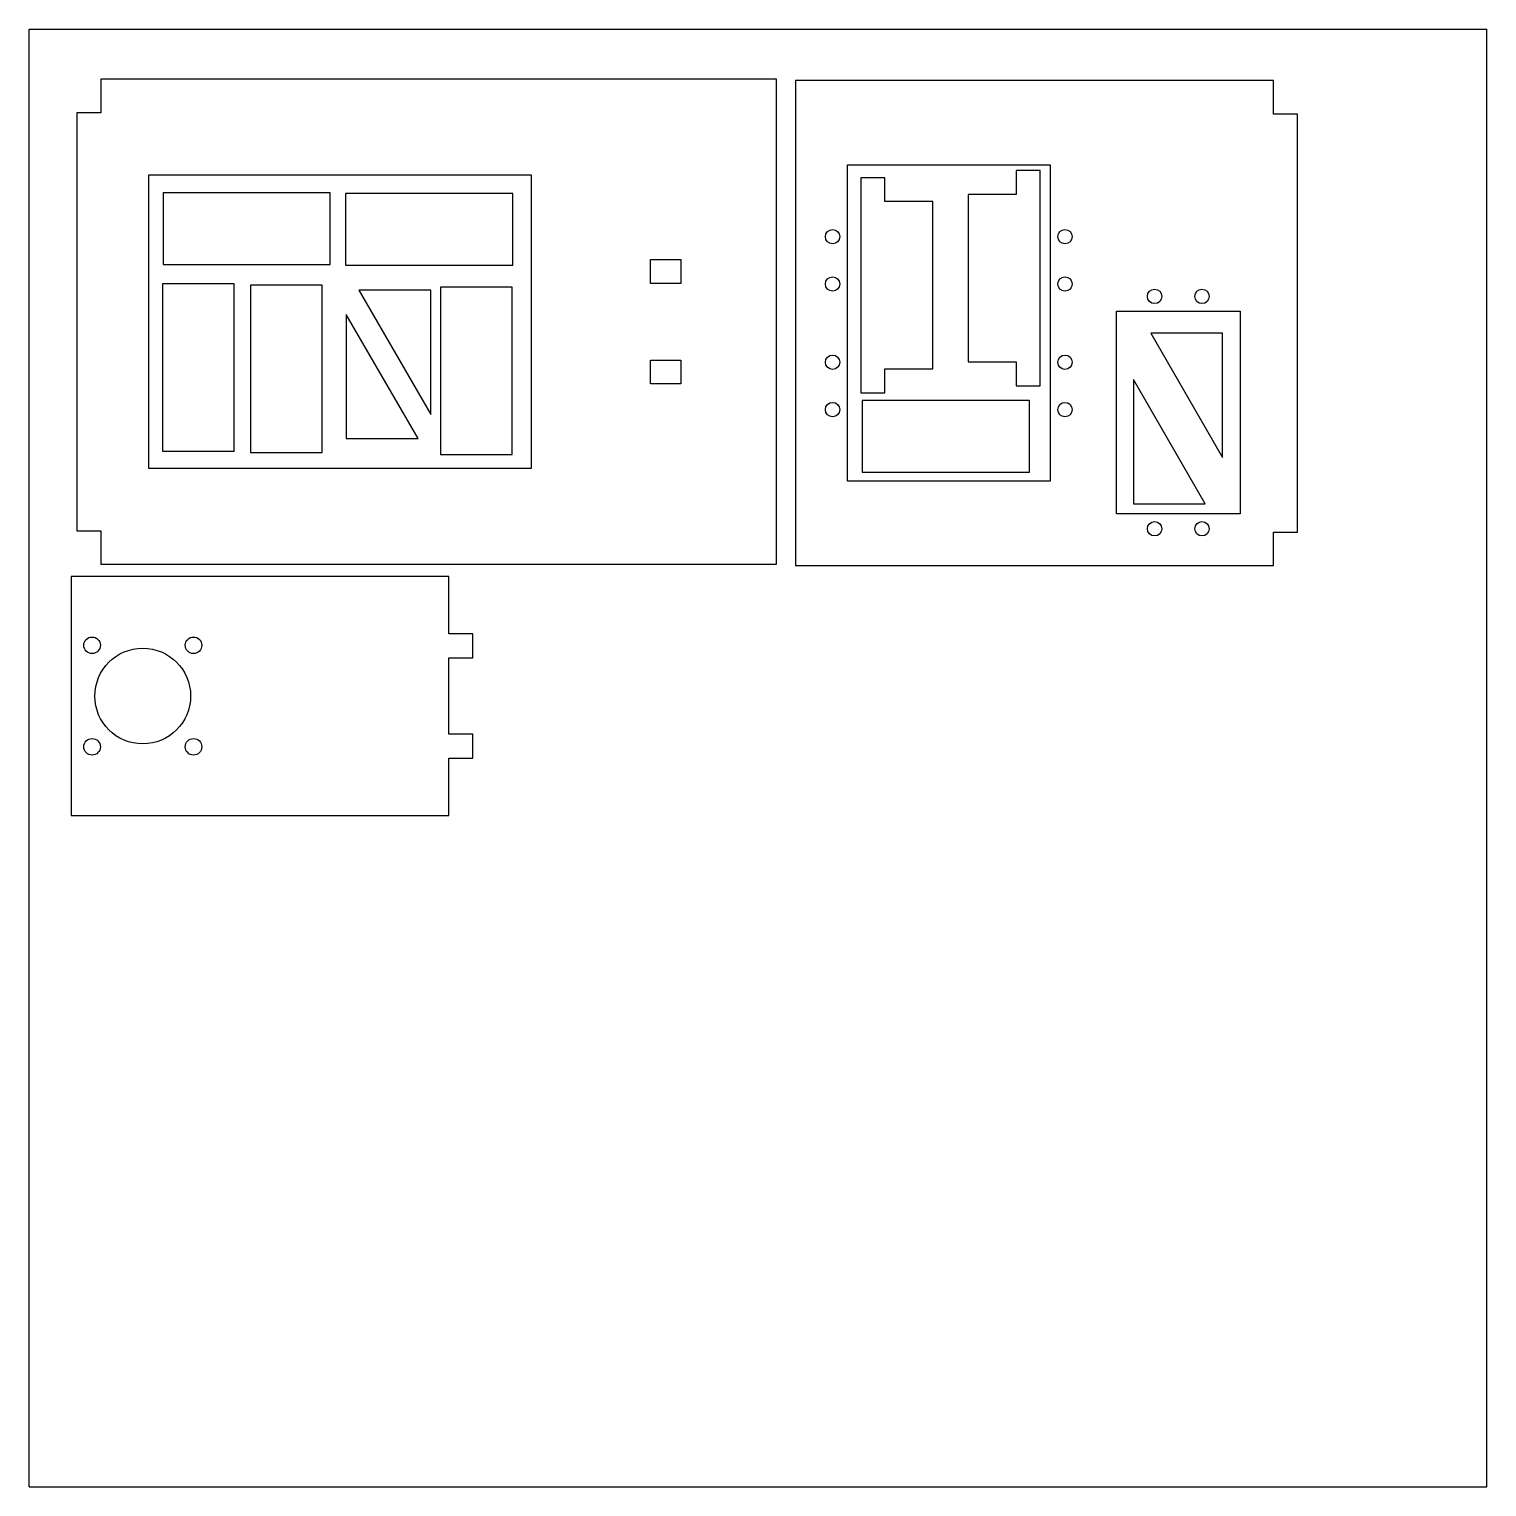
# Paper-space layout 'DRW0001_1' of a CAD drawing. Header units: inches. Extents: x 0 to 12, y 0 to 12.
import ezdxf

# ---------------------------------------------------------------- set-up
doc = ezdxf.new("R2010")
doc.units = ezdxf.units.IN
doc.header["$LTSCALE"] = 0.782222
doc.header["$MEASUREMENT"] = 0
doc.layers.get('0').update_dxf_attribs({"linetype": 'CONTINUOUS'})

psp = doc.layouts.new('DRW0001_1')

# ---------------------------------------------------------------- linework, layer by layer
at = {"color": 7, "linetype": 'Continuous'}
for p, q in [((0, 0), (0, 12)), ((0, 12), (12, 12)), ((12, 0), (12, 12)), ((0, 0), (12, 0))]:
    psp.add_line(p, q, dxfattribs=at)
at = {"color": 40, "linetype": 'Continuous'}
for p, q in [((0.59, 11.587), (0.59, 11.312)), ((6.153, 11.587), (0.59, 11.587)), ((6.153, 7.595), (6.153, 11.587)), ((6.31, 11.576), (6.31, 7.584)), ((10.245, 11.576), (6.31, 11.576)), ((10.245, 11.3), (10.245, 11.576)), ((0.393, 11.312), (0.393, 7.871)), ((0.59, 11.312), (0.393, 11.312)), ((10.442, 11.3), (10.245, 11.3)), ((10.442, 7.859), (10.442, 11.3)), ((6.736, 8.278), (6.736, 10.882)), ((6.736, 10.882), (8.405, 10.882)), ((8.125, 10.837), (8.125, 10.64)), ((8.322, 10.837), (8.125, 10.837)), ((8.322, 9.065), (8.322, 10.837)), ((8.405, 10.882), (8.405, 8.278)), ((0.984, 8.383), (0.984, 10.8)), ((0.984, 10.8), (4.134, 10.8)), ((4.134, 10.8), (4.134, 8.383)), ((6.847, 10.777), (6.847, 9.006)), ((7.044, 10.777), (6.847, 10.777)), ((7.044, 10.581), (7.044, 10.777)), ((1.102, 10.653), (1.102, 10.062)), ((2.479, 10.653), (1.102, 10.653)), ((2.479, 10.062), (2.479, 10.653)), ((2.604, 10.647), (2.604, 10.056)), ((3.982, 10.647), (2.604, 10.647)), ((3.982, 10.056), (3.982, 10.647)), ((7.438, 10.581), (7.044, 10.581)), ((7.438, 9.203), (7.438, 10.581)), ((7.731, 10.64), (7.731, 9.262)), ((8.125, 10.64), (7.731, 10.64)), ((5.116, 10.103), (5.366, 10.103)), ((5.116, 9.906), (5.116, 10.103)), ((5.366, 10.103), (5.366, 9.906)), ((1.102, 10.062), (2.479, 10.062)), ((2.604, 10.056), (3.982, 10.056)), ((1.097, 9.903), (1.097, 8.525)), ((1.688, 9.903), (1.097, 9.903)), ((1.688, 8.525), (1.688, 9.903)), ((1.821, 9.893), (1.821, 8.515)), ((2.412, 9.893), (1.821, 9.893)), ((2.412, 8.515), (2.412, 9.893)), ((2.715, 9.851), (3.306, 8.829)), ((3.306, 9.851), (2.715, 9.851)), ((3.306, 8.829), (3.306, 9.851)), ((3.387, 9.876), (3.387, 8.498)), ((3.977, 9.876), (3.387, 9.876)), ((3.977, 8.498), (3.977, 9.876)), ((5.366, 9.906), (5.116, 9.906)), ((2.611, 9.651), (2.611, 8.629)), ((3.202, 8.629), (2.611, 9.651)), ((8.95, 9.678), (9.97, 9.678)), ((8.95, 8.009), (8.95, 9.678)), ((9.97, 9.678), (9.97, 8.009)), ((9.235, 9.497), (9.825, 8.474)), ((9.825, 9.497), (9.235, 9.497)), ((9.825, 8.474), (9.825, 9.497)), ((5.116, 9.276), (5.366, 9.276)), ((5.116, 9.079), (5.116, 9.276)), ((5.366, 9.276), (5.366, 9.079)), ((7.731, 9.262), (8.125, 9.262)), ((8.125, 9.262), (8.125, 9.065)), ((7.044, 9.203), (7.438, 9.203)), ((7.044, 9.006), (7.044, 9.203)), ((5.366, 9.079), (5.116, 9.079)), ((6.847, 9.006), (7.044, 9.006)), ((8.125, 9.065), (8.322, 9.065)), ((9.09, 9.115), (9.09, 8.092)), ((9.68, 8.092), (9.09, 9.115)), ((6.858, 8.943), (6.858, 8.352)), ((8.236, 8.943), (6.858, 8.943)), ((8.236, 8.352), (8.236, 8.943)), ((1.097, 8.525), (1.688, 8.525)), ((2.611, 8.629), (3.202, 8.629)), ((1.821, 8.515), (2.412, 8.515)), ((3.387, 8.498), (3.977, 8.498)), ((4.134, 8.383), (0.984, 8.383)), ((6.858, 8.352), (8.236, 8.352)), ((8.405, 8.278), (6.736, 8.278)), ((9.09, 8.092), (9.68, 8.092)), ((9.97, 8.009), (8.95, 8.009)), ((0.393, 7.871), (0.59, 7.871)), ((0.59, 7.871), (0.59, 7.595)), ((10.245, 7.859), (10.442, 7.859)), ((10.245, 7.584), (10.245, 7.859)), ((0.59, 7.595), (6.153, 7.595)), ((6.31, 7.584), (10.245, 7.584)), ((0.345, 7.494), (0.345, 5.526)), ((3.455, 7.494), (0.345, 7.494)), ((3.455, 7.022), (3.455, 7.494)), ((3.652, 7.022), (3.455, 7.022)), ((3.652, 6.825), (3.652, 7.022)), ((3.455, 6.825), (3.652, 6.825)), ((3.455, 6.195), (3.455, 6.825)), ((3.652, 6.195), (3.455, 6.195)), ((3.652, 5.998), (3.652, 6.195)), ((3.455, 5.998), (3.652, 5.998)), ((3.455, 5.526), (3.455, 5.998)), ((0.345, 5.526), (3.455, 5.526))]:
    psp.add_line(p, q, dxfattribs=at)
for centre, radius in [((6.614, 10.292), 0.0591), ((8.527, 10.292), 0.0591), ((6.614, 9.902), 0.0591), ((8.527, 9.902), 0.0591), ((9.265, 9.8), 0.0591), ((9.655, 9.8), 0.0591), ((6.614, 9.258), 0.0591), ((8.527, 9.258), 0.0591), ((6.614, 8.868), 0.0591), ((8.527, 8.868), 0.0591), ((9.265, 7.887), 0.0591), ((9.655, 7.887), 0.0591), ((0.518, 6.928), 0.068), ((1.353, 6.928), 0.068), ((0.935, 6.51), 0.394), ((0.518, 6.092), 0.068), ((1.353, 6.092), 0.068)]:
    psp.add_circle(centre, radius, dxfattribs=at)

doc.saveas('drawing.dxf')
